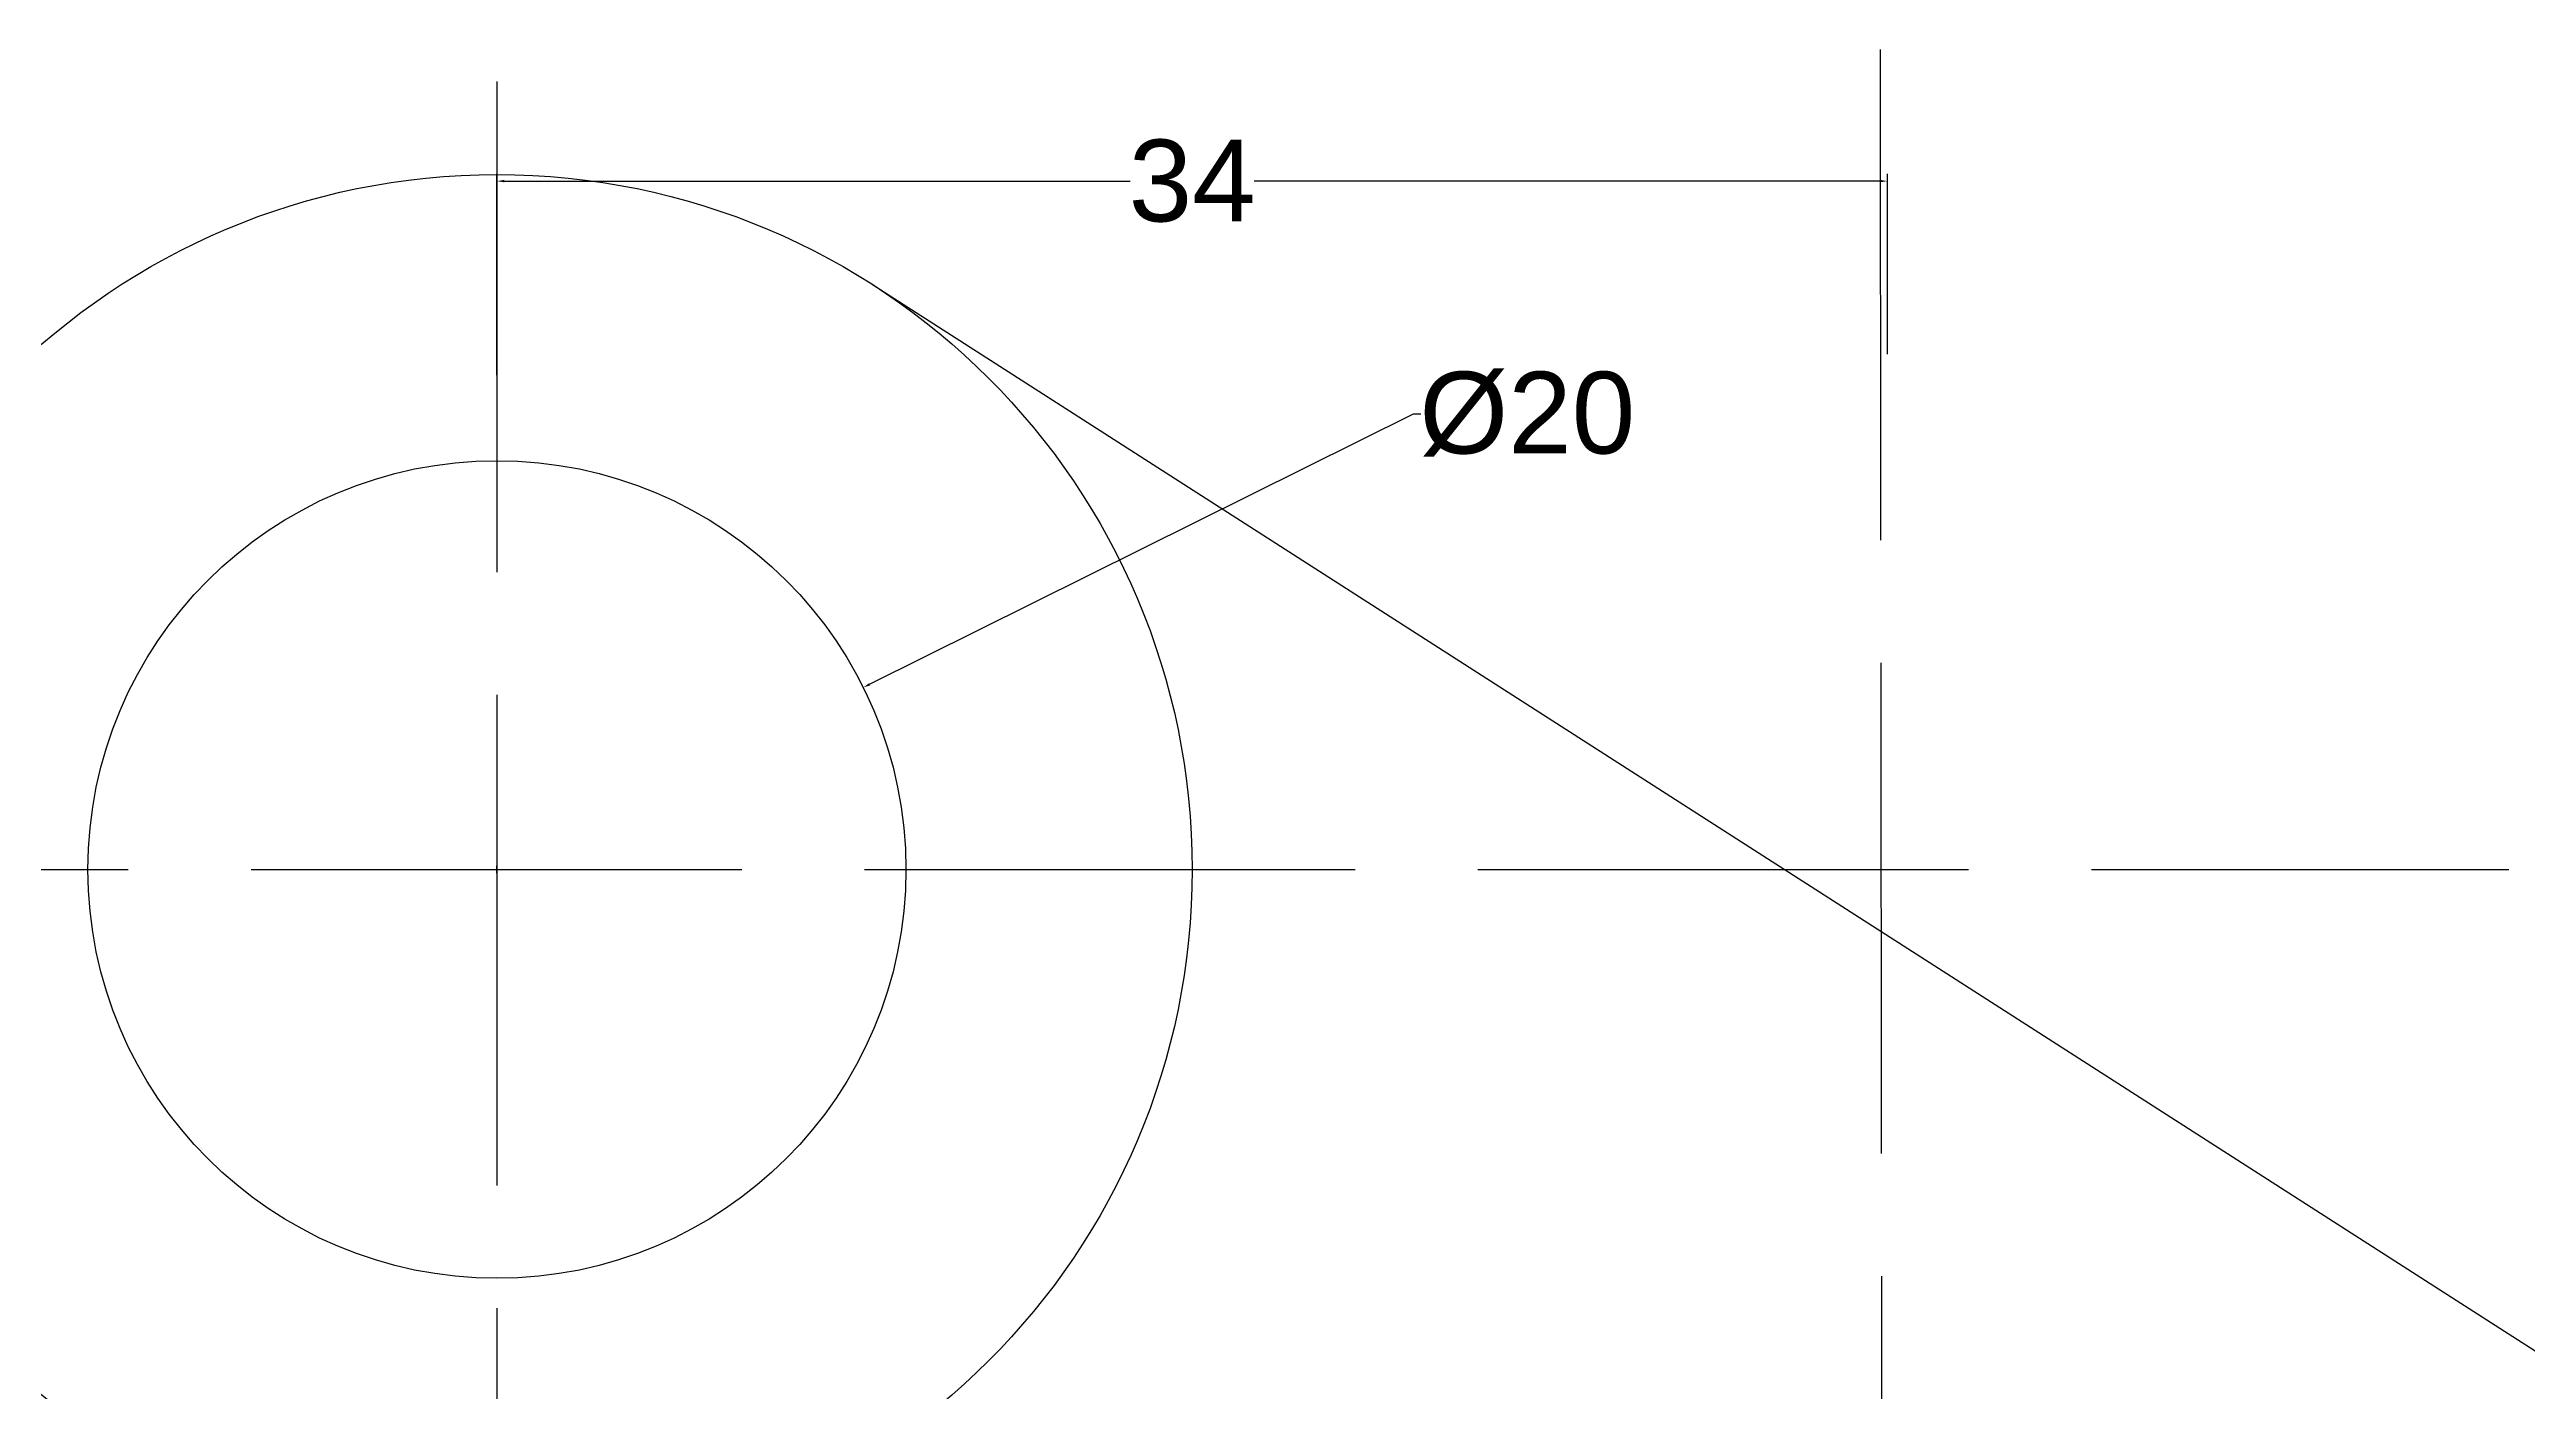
# Model space of a CAD drawing. Header units: inches. Extents: x 7 to 161, y 13 to 180.
# Drawn here: x 40.1 to 100.6, y 147.3 to 180.1 of the extents above; entities that cross this region are included whole.
import ezdxf

# ---------------------------------------------------------------- set-up
doc = ezdxf.new("R2010")
doc.units = ezdxf.units.IN
doc.header["$MEASUREMENT"] = 0
doc.linetypes.add('ACAD_ISO02W100', pattern=[15, 12, -3])
doc.layers.add('Dimensions', color=50, linetype='Continuous')
doc.layers.add('Dotted', color=90, linetype='ACAD_ISO02W100')
doc.styles.get("Standard").update_dxf_attribs({"font": 'arial.ttf'})
doc.dimstyles.get("Standard").update_dxf_attribs({"dimtxt": 0.18, "dimasz": 0.18, "dimexe": 0.18, "dimexo": 0.0625, "dimgap": 0.09, "dimtad": 0, "dimtih": 1, "dimtoh": 1, "dimdec": 4, "dimzin": 0, "dimdsep": 46, "dimtxsty": 'Standard', "dimcen": 0.09, "dimadec": 0, "dimazin": 0, "dimtfac": 1, "dimtdec": 4, "dimtofl": 0, "dimtmove": 0, "dimatfit": 3, "dimfxl": 1, "dimtolj": 1, "dimtzin": 0, "dimarcsym": 0})

# ---------------------------------------------------------------- blocks, each defined once
blk = doc.blocks.new('*D4')
at = {"layer": 'Defpoints', "color": 0, "transparency": 16777216}
for p in [(111.432, 138.847), (85, 63.339)]:
    blk.add_point(p, dxfattribs=at)
at = {"layer": 'Dimensions', "color": 0, "lineweight": -2, "transparency": 16777216}
for p, q in [((118.528, 159.12), (111.491, 139.017)), ((118.708, 159.12), (118.528, 159.12)), ((84.91, 63.339), (85.09, 63.339)), ((85, 63.249), (85, 63.429))]:
    blk.add_line(p, q, dxfattribs=at)
at = {"layer": 'Dimensions', "color": 0, "transparency": 16777216}
blk.add_solid([(111.463, 139.027), (111.519, 139.007), (111.432, 138.847)], dxfattribs=at)
at = {"layer": 'Dimensions', "color": 0, "transparency": 16777216, "insert": (121.184, 159.12), "char_height": 0.18, "attachment_point": 5}
blk.add_mtext('\\A1;{\\H11.11111x;R80}', dxfattribs=at)
blk = doc.blocks.new('*D11')
at = {"layer": 'Defpoints', "color": 0, "transparency": 16777216}
for p in [(51, 176.838), (51, 172.03), (85, 172.542)]:
    blk.add_point(p, dxfattribs=at)
at = {"layer": 'Dimensions', "color": 0, "lineweight": -2, "transparency": 16777216}
for p, q in [((51, 172.093), (51, 177.018)), ((85, 172.605), (85, 177.018)), ((51.18, 176.838), (66.482, 176.838)), ((84.82, 176.838), (69.518, 176.838))]:
    blk.add_line(p, q, dxfattribs=at)
at = {"layer": 'Dimensions', "color": 0, "transparency": 16777216}
for points in [[(51.18, 176.868), (51.18, 176.808), (51, 176.838)], [(84.82, 176.868), (84.82, 176.808), (85, 176.838)]]:
    blk.add_solid(points, dxfattribs=at)
at = {"layer": 'Dimensions', "color": 0, "transparency": 16777216, "insert": (68, 176.838), "char_height": 0.18, "attachment_point": 5}
blk.add_mtext('\\A1;{\\H11.11111x;34}', dxfattribs=at)
blk = doc.blocks.new('*D12')
at = {"layer": 'Defpoints', "color": 0, "transparency": 16777216}
for p in [(59.955, 164.451), (42.045, 155.549)]:
    blk.add_point(p, dxfattribs=at)
at = {"layer": 'Dimensions', "color": 0, "lineweight": -2, "transparency": 16777216}
for p, q in [((73.407, 171.138), (60.116, 164.531)), ((73.587, 171.138), (73.407, 171.138)), ((50.91, 160), (51.09, 160)), ((51, 159.91), (51, 160.09))]:
    blk.add_line(p, q, dxfattribs=at)
at = {"layer": 'Dimensions', "color": 0, "transparency": 16777216}
blk.add_solid([(60.102, 164.558), (60.129, 164.505), (59.955, 164.451)], dxfattribs=at)
at = {"layer": 'Dimensions', "color": 0, "transparency": 16777216, "insert": (76.194, 171.138), "char_height": 0.18, "attachment_point": 5}
blk.add_mtext('\\A1;{\\H11.11111x;%%C20}', dxfattribs=at)
blk = doc.blocks.new('*D13')
at = {"layer": 'Defpoints', "color": 0, "transparency": 16777216}
for p in [(36.499, 168.872), (65.501, 151.128)]:
    blk.add_point(p, dxfattribs=at)
at = {"layer": 'Dimensions', "color": 0, "lineweight": -2, "transparency": 16777216}
for p, q in [((27.538, 174.245), (27.718, 174.245)), ((27.718, 174.245), (36.345, 168.966)), ((50.91, 160), (51.09, 160)), ((51, 159.91), (51, 160.09))]:
    blk.add_line(p, q, dxfattribs=at)
at = {"layer": 'Dimensions', "color": 0, "transparency": 16777216}
blk.add_solid([(36.361, 168.992), (36.33, 168.941), (36.499, 168.872)], dxfattribs=at)
at = {"layer": 'Dimensions', "color": 0, "transparency": 16777216, "insert": (24.931, 174.245), "char_height": 0.18, "attachment_point": 5}
blk.add_mtext('\\A1;{\\H11.11111x;%%C34}', dxfattribs=at)

msp = doc.modelspace()

# ---------------------------------------------------------------- linework, layer by layer
msp.add_line((60.17927, 174.30878), (128.19654, 130.67481))
for radius in [17, 10]:
    msp.add_circle((51, 160), radius)
at = {"layer": 'Dotted'}
for p, q in [((84.82, 180.05674), (85, 13.10699)), ((51, 179.27067), (51, 121.54902)), ((14.98604, 160), (100.19236, 160))]:
    msp.add_line(p, q, dxfattribs=at)

# ---------------------------------------------------------------- dimensions: what is measured, and where the dimension line sits
at = {"layer": 'Dimensions'}
dim = msp.add_linear_dim(base=(51, 176.83787), p1=(85, 172.54234), p2=(51, 172.03017), text='{\\H11.11111x;34}', dimstyle='Standard', dxfattribs=at)
dim.commit()
dim.dimension.update_dxf_attribs({"geometry": '*D11', "text_midpoint": (68, 176.83787), "dimtype": 160})
for p1, p2, text, picture, middle in [((65.50106, 151.12762), (36.49894, 168.87238), '{\\H11.11111x;%%C34}', '*D13', (24.93136, 174.2451)), ((42.04535, 155.54867), (59.95465, 164.45133), '{\\H11.11111x;%%C20}', '*D12', (76.19393, 171.13839))]:
    dim = msp.add_diameter_dim_2p(p1=p1, p2=p2, text=text, dimstyle='Standard', dxfattribs=at)
    dim.commit()
    dim.dimension.update_dxf_attribs({"geometry": picture, "text_midpoint": middle, "dimtype": 163})
dim = msp.add_radius_dim(center=(85, 63.33939), mpoint=(111.43162, 138.84681), text='{\\H11.11111x;R80}', dimstyle='Standard', dxfattribs=at)
dim.commit()
dim.dimension.update_dxf_attribs({"geometry": '*D4', "text_midpoint": (121.18424, 159.11953), "dimtype": 164})

doc.saveas('drawing.dxf')
